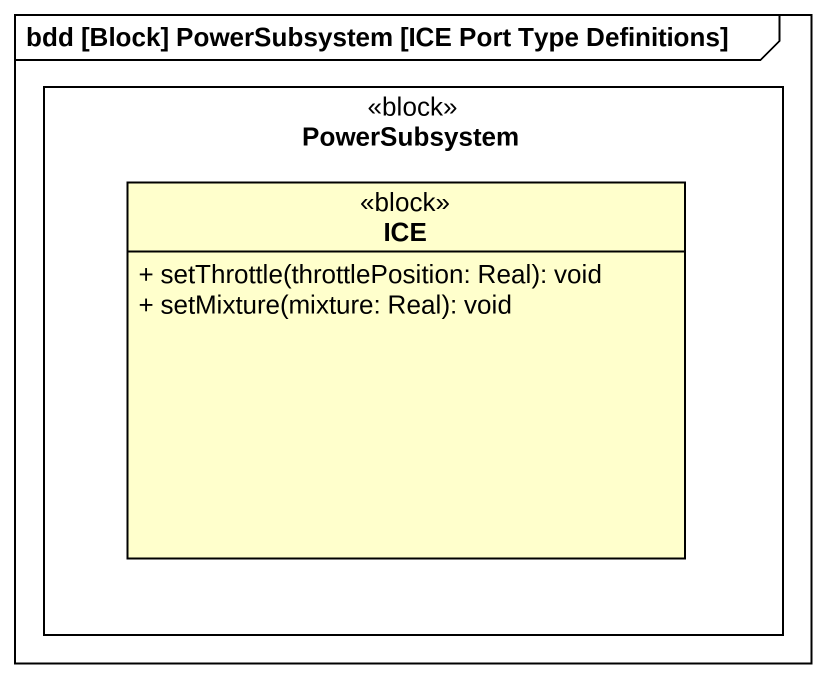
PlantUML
@startuml
mainframe bdd [Block] PowerSubsystem [ICE Port Type Definitions]
hide circle
hide empty members
skinparam classAttributeIconSize 0
rectangle PowerSubsystem <<block>> {
  class ICE <<block>> {
    + setThrottle(throttlePosition: Real): void
    + setMixture(mixture: Real): void
  }
}
@enduml
